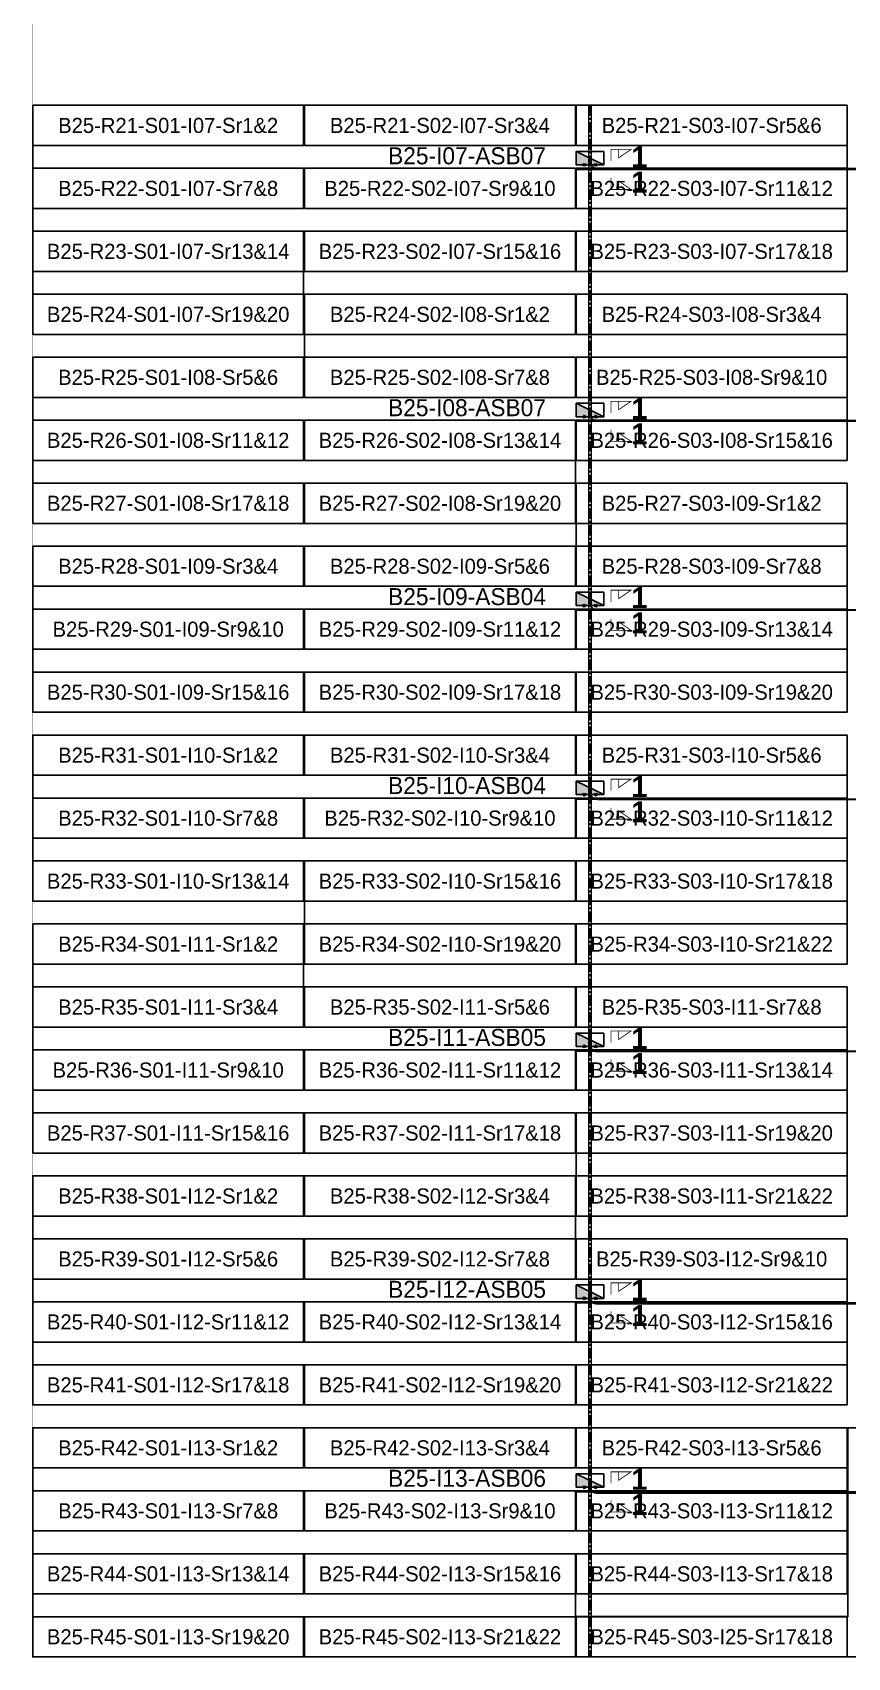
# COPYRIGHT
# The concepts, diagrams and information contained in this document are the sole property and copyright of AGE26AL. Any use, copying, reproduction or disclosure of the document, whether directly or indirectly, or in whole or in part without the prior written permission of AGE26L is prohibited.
# Model space of a CAD drawing. Header units: metres. Extents: x 529325 to 529713, y 2673454 to 2673797.
# Drawn here: x 529324.8 to 529421.9, y 2673454.2 to 2673647.7 of the extents above; entities that cross this region are included whole.
import ezdxf
from ezdxf.enums import TextEntityAlignment as Align

# ---------------------------------------------------------------- set-up
doc = ezdxf.new("R2010")
doc.units = ezdxf.units.M
doc.linetypes.add('CENTER', pattern=[2, 1.25, -0.25, 0.25, -0.25])
doc.layers.add('Boundary-12.5 MW Block', color=6, linetype='Continuous', lineweight=9)
doc.layers.add('PILE', color=1, linetype='Continuous', lineweight=15)
for name, color, linetype in [('DC Trench BL-25', 40, 'Continuous'), ('E-Inverter Grouping', 2, 'Continuous'), ('Inverter Block-25', 7, 'Continuous'), ('LT Cable(AG) INV to LT Panel BL-25', 2, 'Continuous'), ('Messenger Wire Block-25 (Master Path)', 30, 'Continuous'), ('Messenger Wire Block-25 (MW Path)', 191, 'Continuous'), ('MMS Table Block-25', 8, 'Continuous'), ('Plan Line - DC BL-25', 40, 'Continuous'), ('Section Marking BL-25', 2, 'Continuous')]:
    doc.layers.add(name, color=color, linetype=linetype)
doc.styles.add('BoldTextStyle', font='arialbd.ttf')
doc.styles.get("Standard").update_dxf_attribs({"font": 'Adani Regular.ttf'})

# ---------------------------------------------------------------- blocks, each defined once
blk = doc.blocks.new('MMS Table (32.292 x 4.788)')
at = {"color": 0}
blk.add_lwpolyline([(0, -0.002), (0, 4.786), (32.292, 4.786), (32.292, -0.002)], close=True, dxfattribs=at)
at = {"color": 7}
blk.add_attdef('ID1', text='', height=1.8, dxfattribs=at).set_placement((16.146, 2.392), align=Align.MIDDLE_CENTER)
blk = doc.blocks.new('Inverter Block')
h = blk.add_hatch(color=0)
h.dxf.hatch_style = 1
h.paths.add_polyline_path([(-1.46, 2.27), (-1.46, 0.85), (1.46, 0.85)])
at = {"color": 0}
blk.add_lwpolyline([(1.46, 2.27), (-1.46, 2.27), (-1.46, 0.85), (1.46, 0.85)], close=True, dxfattribs=at)
blk.add_lwpolyline([(-1.46, 2.27), (1.46, 0.85)], dxfattribs=at)
at = {"layer": 'PILE'}
for centre in [(-0.61, 0.85), (0.61, 0.85)]:
    blk.add_circle(centre, 0.156, dxfattribs=at)
at = {"color": 7}
blk.add_attdef('ID', (-1.46, 3.01), '', height=1.8, dxfattribs=at)

msp = doc.modelspace()

# ---------------------------------------------------------------- linework, layer by layer
at = {"layer": 'Boundary-12.5 MW Block', "const_width": 0.05}
msp.add_lwpolyline([(529324.8, 2673796.58), (529648.62, 2673796.58), (529648.62, 2673654.08), (529713.4, 2673654.08), (529713.4, 2673454.29), (529324.8, 2673454.29)], close=True, dxfattribs=at)
at = {"layer": 'DC Trench BL-25', "color": 40, "const_width": 0.15}
msp.add_lwpolyline([(529391.37, 2673639.08), (529391.07, 2673639.08), (529391.07, 2673454.29), (529391.37, 2673454.29)], close=True, dxfattribs=at)
msp.add_lwpolyline([(529391.37, 2673639.08), (529391.07, 2673639.08), (529391.07, 2673454.29), (529391.37, 2673454.29)], close=True, dxfattribs=at)
at = {"layer": 'E-Inverter Grouping', "color": 3}
for points in [[(529421.87, 2673639.08), (529421.87, 2673619.29), (529357.09, 2673619.29), (529357.09, 2673611.79), (529324.8, 2673611.79), (529324.8, 2673639.08)], [(529421.87, 2673616.58), (529421.87, 2673596.79), (529389.48, 2673596.79), (529389.48, 2673589.29), (529324.8, 2673589.29), (529324.8, 2673609.08), (529357.19, 2673609.08), (529357.19, 2673616.58)], [(529421.87, 2673566.79), (529324.8, 2673566.79), (529324.8, 2673586.58), (529389.58, 2673586.58), (529389.58, 2673594.08), (529421.87, 2673594.08)]]:
    msp.add_lwpolyline(points, close=True, dxfattribs=at)
at = {"layer": 'E-Inverter Grouping'}
for points in [[(529421.87, 2673536.79), (529357.19, 2673536.79), (529357.19, 2673544.29), (529324.8, 2673544.29), (529324.8, 2673564.08), (529421.87, 2673564.08)], [(529421.87, 2673506.79), (529389.58, 2673506.79), (529389.58, 2673514.29), (529324.8, 2673514.29), (529324.8, 2673541.58), (529357.09, 2673541.58), (529357.09, 2673534.08), (529421.87, 2673534.08)], [(529389.48, 2673504.08), (529421.87, 2673504.08), (529421.87, 2673484.29), (529324.8, 2673484.29), (529324.8, 2673511.58), (529389.48, 2673511.58)], [(529421.87, 2673461.79), (529389.48, 2673461.79), (529389.48, 2673454.29), (529324.8, 2673454.29), (529324.8, 2673481.58), (529421.87, 2673481.58)], [(529519.05, 2673469.29), (529486.66, 2673469.29), (529486.66, 2673454.29), (529389.58, 2673454.29), (529389.58, 2673459.08), (529421.97, 2673459.08), (529421.97, 2673481.58), (529519.05, 2673481.58)]]:
    msp.add_lwpolyline(points, close=True, dxfattribs=at)
at = {"layer": 'LT Cable(AG) INV to LT Panel BL-25'}
for points in [[(529513.95, 2673630.51), (529509.48, 2673630.51, 0.041427), (529509.33, 2673630.5), (529507.54, 2673630.2, -0.041427), (529507.39, 2673630.19), (529500.79, 2673630.19, 0.414214), (529499.89, 2673629.29), (529499.89, 2673610.38, -0.001059), (529499.89, 2673610.37), (529499.89, 2673609.74, 0.001059), (529499.89, 2673609.74), (529499.89, 2673609.05), (529485.96, 2673609.05, -0.414214), (529485.06, 2673609.95), (529485.06, 2673630.65, 0.414214), (529484.16, 2673631.55), (529392.12, 2673631.55, -0.414214), (529391.22, 2673632.45), (529391.22, 2673632.69)], [(529513.95, 2673630.49), (529509.48, 2673630.49, 0.041427), (529509.33, 2673630.47), (529507.54, 2673630.17, -0.041427), (529507.39, 2673630.16), (529500.81, 2673630.16, 0.414214), (529499.91, 2673629.26), (529499.91, 2673610.38, -0.001059), (529499.91, 2673610.37), (529499.91, 2673609.74, 0.001059), (529499.91, 2673609.74), (529499.91, 2673602.42, -0.414214), (529499.01, 2673601.52), (529392.12, 2673601.52, -0.414214), (529391.22, 2673602.42), (529391.22, 2673602.69)], [(529514.84, 2673629.28), (529509.55, 2673629.28, -0.112041), (529509.16, 2673629.37), (529507.79, 2673630.02, 0.112041), (529507.4, 2673630.11), (529500.86, 2673630.11, 0.414214), (529499.96, 2673629.21), (529499.96, 2673610.38, -0.001059), (529499.96, 2673610.37), (529499.96, 2673609.74, 0.001059), (529499.96, 2673609.74), (529499.96, 2673579.87, -0.414214), (529499.06, 2673578.97), (529392.12, 2673578.97, -0.414214), (529391.22, 2673579.87), (529391.22, 2673580.19)], [(529514.84, 2673629.23), (529509.55, 2673629.23, -0.112041), (529509.16, 2673629.32), (529507.79, 2673629.97, 0.112041), (529507.4, 2673630.06), (529500.91, 2673630.06, 0.414214), (529500.01, 2673629.16), (529500.01, 2673610.38, -0.001059), (529500.01, 2673610.37), (529500.01, 2673609.74, 0.001059), (529500.01, 2673609.74), (529500.01, 2673557.32, -0.414214), (529499.11, 2673556.42), (529392.12, 2673556.42, -0.414214), (529391.22, 2673557.32), (529391.22, 2673557.69)], [(529512.9, 2673629.18), (529509.55, 2673629.18, -0.112041), (529509.16, 2673629.27), (529507.79, 2673629.92, 0.112041), (529507.4, 2673630.01), (529500.96, 2673630.01, 0.414214), (529500.06, 2673629.11), (529500.06, 2673610.38, -0.001059), (529500.06, 2673610.37), (529500.06, 2673609.74, 0.001059), (529500.06, 2673609.74), (529500.06, 2673527.27, -0.414214), (529499.16, 2673526.37), (529392.12, 2673526.37, -0.414214), (529391.22, 2673527.27), (529391.22, 2673527.69)], [(529512.9, 2673629.13), (529509.55, 2673629.13, -0.112041), (529509.16, 2673629.22), (529507.79, 2673629.87, 0.112041), (529507.4, 2673629.96), (529501.01, 2673629.96, 0.414214), (529500.11, 2673629.06), (529500.11, 2673610.38, -0.001059), (529500.11, 2673610.37), (529500.11, 2673609.74, 0.001059), (529500.11, 2673609.74), (529500.11, 2673497.22, -0.414214), (529499.21, 2673496.32), (529392.12, 2673496.32, -0.414214), (529391.22, 2673497.22), (529391.22, 2673497.69)], [(529510.82, 2673629.08), (529509.55, 2673629.08, -0.112041), (529509.16, 2673629.17), (529507.79, 2673629.82, 0.112041), (529507.4, 2673629.91), (529501.06, 2673629.91, 0.414214), (529500.16, 2673629.01), (529500.16, 2673610.38, -0.001059), (529500.16, 2673610.37), (529500.16, 2673609.74, 0.001059), (529500.16, 2673609.74), (529500.16, 2673474.67, -0.414214), (529499.26, 2673473.77), (529392.12, 2673473.77, -0.414214), (529391.22, 2673474.67), (529391.22, 2673475.19)]]:
    msp.add_lwpolyline(points, format="xyb", dxfattribs=at)
at = {"layer": 'Messenger Wire Block-25 (Master Path)'}
for points in [[(529389.58, 2673631.44), (529484.94, 2673631.44)], [(529389.58, 2673601.44), (529500, 2673601.44)], [(529389.58, 2673578.94), (529500, 2673578.94)], [(529389.58, 2673556.44), (529500, 2673556.44)], [(529389.58, 2673526.44), (529500, 2673526.44)], [(529389.58, 2673496.44), (529500, 2673496.44)], [(529389.58, 2673473.94), (529500, 2673473.94)]]:
    msp.add_lwpolyline(points, dxfattribs=at)
at = {"layer": 'Messenger Wire Block-25 (MW Path)', "const_width": 0.1}
for points in [[(529389.58, 2673631.44), (529484.94, 2673631.44)], [(529389.58, 2673601.44), (529500, 2673601.44)], [(529389.58, 2673578.94), (529500, 2673578.94)], [(529389.58, 2673556.44), (529500, 2673556.44)], [(529389.58, 2673526.44), (529500, 2673526.44)], [(529389.58, 2673496.44), (529500, 2673496.44)], [(529389.58, 2673473.94), (529500, 2673473.94)]]:
    msp.add_lwpolyline(points, dxfattribs=at)
at = {"layer": 'Plan Line - DC BL-25', "color": 6, "linetype": 'CENTER'}
msp.add_lwpolyline([(529391.22, 2673639.08), (529391.22, 2673454.29)], dxfattribs=at)
at = {"layer": 'Section Marking BL-25', "color": 94, "lineweight": 35, "true_color": 0x00a500, "const_width": 0.1}
for points in [[(529393.72, 2673632.44), (529393.72, 2673633.83), (529396.12, 2673633.83), (529394.64, 2673632.82), (529394.64, 2673633.83)], [(529393.72, 2673630.44), (529393.72, 2673629.05), (529396.12, 2673629.05), (529394.64, 2673630.06), (529394.64, 2673629.05)], [(529393.72, 2673602.44), (529393.72, 2673603.83), (529396.12, 2673603.83), (529394.64, 2673602.82), (529394.64, 2673603.83)], [(529393.72, 2673600.44), (529393.72, 2673599.05), (529396.12, 2673599.05), (529394.64, 2673600.06), (529394.64, 2673599.05)], [(529393.72, 2673579.94), (529393.72, 2673581.33), (529396.12, 2673581.33), (529394.64, 2673580.32), (529394.64, 2673581.33)], [(529393.72, 2673577.94), (529393.72, 2673576.55), (529396.12, 2673576.55), (529394.64, 2673577.56), (529394.64, 2673576.55)], [(529393.72, 2673557.44), (529393.72, 2673558.83), (529396.12, 2673558.83), (529394.64, 2673557.82), (529394.64, 2673558.83)], [(529393.72, 2673555.44), (529393.72, 2673554.05), (529396.12, 2673554.05), (529394.64, 2673555.06), (529394.64, 2673554.05)], [(529393.72, 2673527.44), (529393.72, 2673528.83), (529396.12, 2673528.83), (529394.64, 2673527.82), (529394.64, 2673528.83)], [(529393.72, 2673525.44), (529393.72, 2673524.05), (529396.12, 2673524.05), (529394.64, 2673525.06), (529394.64, 2673524.05)], [(529393.72, 2673497.44), (529393.72, 2673498.83), (529396.12, 2673498.83), (529394.64, 2673497.82), (529394.64, 2673498.83)], [(529393.72, 2673495.44), (529393.72, 2673494.05), (529396.12, 2673494.05), (529394.64, 2673495.06), (529394.64, 2673494.05)], [(529393.72, 2673474.94), (529393.72, 2673476.33), (529396.12, 2673476.33), (529394.64, 2673475.32), (529394.64, 2673476.33)], [(529393.72, 2673472.94), (529393.72, 2673471.55), (529396.12, 2673471.55), (529394.64, 2673472.56), (529394.64, 2673471.55)]]:
    msp.add_lwpolyline(points, dxfattribs=at)

# ---------------------------------------------------------------- block references
at = {"layer": 'Inverter Block-25'}
ref = msp.add_blockref('Inverter Block', (529391.22, 2673631.03), dxfattribs=dict(at, xscale=1.124999999976148, yscale=1.124999999976148, zscale=1.124999999976148))
ref.add_attrib('ID', 'B25-I07-ASB07', (529367.16, 2673632.05), dxfattribs={"layer": '0', "color": 7, "height": 2.025})
ref = msp.add_blockref('Inverter Block', (529391.22, 2673601.03), dxfattribs=dict(at, xscale=1.124999999976148, yscale=1.124999999976148, zscale=1.124999999976148))
ref.add_attrib('ID', 'B25-I08-ASB07', (529367.16, 2673602.05), dxfattribs={"layer": '0', "color": 7, "height": 2.025})
ref = msp.add_blockref('Inverter Block', (529391.22, 2673578.53), dxfattribs=dict(at, xscale=1.124999999976148, yscale=1.124999999976148, zscale=1.124999999976148))
ref.add_attrib('ID', 'B25-I09-ASB04', (529367.16, 2673579.55), dxfattribs={"layer": '0', "color": 7, "height": 2.025})
ref = msp.add_blockref('Inverter Block', (529391.22, 2673556.03), dxfattribs=dict(at, xscale=1.124999999976148, yscale=1.124999999976148, zscale=1.124999999976148))
ref.add_attrib('ID', 'B25-I10-ASB04', (529367.16, 2673557.05), dxfattribs={"layer": '0', "color": 7, "height": 2.025})
ref = msp.add_blockref('Inverter Block', (529391.22, 2673526.03), dxfattribs=dict(at, xscale=1.124999999976148, yscale=1.124999999976148, zscale=1.124999999976148))
ref.add_attrib('ID', 'B25-I11-ASB05', (529367.16, 2673527.05), dxfattribs={"layer": '0', "color": 7, "height": 2.025})
ref = msp.add_blockref('Inverter Block', (529391.22, 2673496.03), dxfattribs=dict(at, xscale=1.124999999976148, yscale=1.124999999976148, zscale=1.124999999976148))
ref.add_attrib('ID', 'B25-I12-ASB05', (529367.16, 2673497.05), dxfattribs={"layer": '0', "color": 7, "height": 2.025})
ref = msp.add_blockref('Inverter Block', (529391.22, 2673473.53), dxfattribs=dict(at, xscale=1.124999999976148, yscale=1.124999999976148, zscale=1.124999999976148))
ref.add_attrib('ID', 'B25-I13-ASB06', (529367.16, 2673474.55), dxfattribs={"layer": '0', "color": 7, "height": 2.025})
at = {"layer": 'MMS Table Block-25'}
for p, values in [((529324.8, 2673634.29), {'ID1': 'B25-R21-S01-I07-Sr1&2'}), ((529357.19, 2673634.29), {'ID1': 'B25-R21-S02-I07-Sr3&4'}), ((529389.58, 2673634.29), {'ID1': 'B25-R21-S03-I07-Sr5&6'}), ((529324.8, 2673626.79), {'ID1': 'B25-R22-S01-I07-Sr7&8'}), ((529357.19, 2673626.79), {'ID1': 'B25-R22-S02-I07-Sr9&10'}), ((529389.58, 2673626.79), {'ID1': 'B25-R22-S03-I07-Sr11&12'}), ((529324.8, 2673619.29), {'ID1': 'B25-R23-S01-I07-Sr13&14'}), ((529357.19, 2673619.29), {'ID1': 'B25-R23-S02-I07-Sr15&16'}), ((529389.58, 2673619.29), {'ID1': 'B25-R23-S03-I07-Sr17&18'}), ((529324.8, 2673611.79), {'ID1': 'B25-R24-S01-I07-Sr19&20'}), ((529357.19, 2673611.79), {'ID1': 'B25-R24-S02-I08-Sr1&2'}), ((529389.58, 2673611.79), {'ID1': 'B25-R24-S03-I08-Sr3&4'}), ((529324.8, 2673604.29), {'ID1': 'B25-R25-S01-I08-Sr5&6'}), ((529357.19, 2673604.29), {'ID1': 'B25-R25-S02-I08-Sr7&8'}), ((529389.58, 2673604.29), {'ID1': 'B25-R25-S03-I08-Sr9&10'}), ((529324.8, 2673596.79), {'ID1': 'B25-R26-S01-I08-Sr11&12'}), ((529357.19, 2673596.79), {'ID1': 'B25-R26-S02-I08-Sr13&14'}), ((529389.58, 2673596.79), {'ID1': 'B25-R26-S03-I08-Sr15&16'}), ((529324.8, 2673589.29), {'ID1': 'B25-R27-S01-I08-Sr17&18'}), ((529357.19, 2673589.29), {'ID1': 'B25-R27-S02-I08-Sr19&20'}), ((529389.58, 2673589.29), {'ID1': 'B25-R27-S03-I09-Sr1&2'}), ((529324.8, 2673581.79), {'ID1': 'B25-R28-S01-I09-Sr3&4'}), ((529357.19, 2673581.79), {'ID1': 'B25-R28-S02-I09-Sr5&6'}), ((529389.58, 2673581.79), {'ID1': 'B25-R28-S03-I09-Sr7&8'}), ((529324.8, 2673574.29), {'ID1': 'B25-R29-S01-I09-Sr9&10'}), ((529357.19, 2673574.29), {'ID1': 'B25-R29-S02-I09-Sr11&12'}), ((529389.58, 2673574.29), {'ID1': 'B25-R29-S03-I09-Sr13&14'}), ((529324.8, 2673566.79), {'ID1': 'B25-R30-S01-I09-Sr15&16'}), ((529357.19, 2673566.79), {'ID1': 'B25-R30-S02-I09-Sr17&18'}), ((529389.58, 2673566.79), {'ID1': 'B25-R30-S03-I09-Sr19&20'}), ((529324.8, 2673559.29), {'ID1': 'B25-R31-S01-I10-Sr1&2'}), ((529357.19, 2673559.29), {'ID1': 'B25-R31-S02-I10-Sr3&4'}), ((529389.58, 2673559.29), {'ID1': 'B25-R31-S03-I10-Sr5&6'}), ((529324.8, 2673551.79), {'ID1': 'B25-R32-S01-I10-Sr7&8'}), ((529357.19, 2673551.79), {'ID1': 'B25-R32-S02-I10-Sr9&10'}), ((529389.58, 2673551.79), {'ID1': 'B25-R32-S03-I10-Sr11&12'}), ((529324.8, 2673544.29), {'ID1': 'B25-R33-S01-I10-Sr13&14'}), ((529357.19, 2673544.29), {'ID1': 'B25-R33-S02-I10-Sr15&16'}), ((529389.58, 2673544.29), {'ID1': 'B25-R33-S03-I10-Sr17&18'}), ((529324.8, 2673536.79), {'ID1': 'B25-R34-S01-I11-Sr1&2'}), ((529357.19, 2673536.79), {'ID1': 'B25-R34-S02-I10-Sr19&20'}), ((529389.58, 2673536.79), {'ID1': 'B25-R34-S03-I10-Sr21&22'}), ((529324.8, 2673529.29), {'ID1': 'B25-R35-S01-I11-Sr3&4'}), ((529357.19, 2673529.29), {'ID1': 'B25-R35-S02-I11-Sr5&6'}), ((529389.58, 2673529.29), {'ID1': 'B25-R35-S03-I11-Sr7&8'}), ((529324.8, 2673521.79), {'ID1': 'B25-R36-S01-I11-Sr9&10'}), ((529357.19, 2673521.79), {'ID1': 'B25-R36-S02-I11-Sr11&12'}), ((529389.58, 2673521.79), {'ID1': 'B25-R36-S03-I11-Sr13&14'}), ((529324.8, 2673514.29), {'ID1': 'B25-R37-S01-I11-Sr15&16'}), ((529357.19, 2673514.29), {'ID1': 'B25-R37-S02-I11-Sr17&18'}), ((529389.58, 2673514.29), {'ID1': 'B25-R37-S03-I11-Sr19&20'}), ((529324.8, 2673506.79), {'ID1': 'B25-R38-S01-I12-Sr1&2'}), ((529357.19, 2673506.79), {'ID1': 'B25-R38-S02-I12-Sr3&4'}), ((529389.58, 2673506.79), {'ID1': 'B25-R38-S03-I11-Sr21&22'}), ((529324.8, 2673499.29), {'ID1': 'B25-R39-S01-I12-Sr5&6'}), ((529357.19, 2673499.29), {'ID1': 'B25-R39-S02-I12-Sr7&8'}), ((529389.58, 2673499.29), {'ID1': 'B25-R39-S03-I12-Sr9&10'}), ((529324.8, 2673491.79), {'ID1': 'B25-R40-S01-I12-Sr11&12'}), ((529357.19, 2673491.79), {'ID1': 'B25-R40-S02-I12-Sr13&14'}), ((529389.58, 2673491.79), {'ID1': 'B25-R40-S03-I12-Sr15&16'}), ((529324.8, 2673484.29), {'ID1': 'B25-R41-S01-I12-Sr17&18'}), ((529357.19, 2673484.29), {'ID1': 'B25-R41-S02-I12-Sr19&20'}), ((529389.58, 2673484.29), {'ID1': 'B25-R41-S03-I12-Sr21&22'}), ((529324.8, 2673476.79), {'ID1': 'B25-R42-S01-I13-Sr1&2'}), ((529357.19, 2673476.79), {'ID1': 'B25-R42-S02-I13-Sr3&4'}), ((529389.58, 2673476.79), {'ID1': 'B25-R42-S03-I13-Sr5&6'}), ((529324.8, 2673469.29), {'ID1': 'B25-R43-S01-I13-Sr7&8'}), ((529357.19, 2673469.29), {'ID1': 'B25-R43-S02-I13-Sr9&10'}), ((529389.58, 2673469.29), {'ID1': 'B25-R43-S03-I13-Sr11&12'}), ((529324.8, 2673461.79), {'ID1': 'B25-R44-S01-I13-Sr13&14'}), ((529357.19, 2673461.79), {'ID1': 'B25-R44-S02-I13-Sr15&16'}), ((529389.58, 2673461.79), {'ID1': 'B25-R44-S03-I13-Sr17&18'}), ((529324.8, 2673454.29), {'ID1': 'B25-R45-S01-I13-Sr19&20'}), ((529357.19, 2673454.29), {'ID1': 'B25-R45-S02-I13-Sr21&22'}), ((529389.58, 2673454.29), {'ID1': 'B25-R45-S03-I25-Sr17&18'})]:
    msp.add_blockref('MMS Table (32.292 x 4.788)', p, dxfattribs=at).add_auto_attribs(values)

# ---------------------------------------------------------------- texts
at = {"layer": 'Section Marking BL-25', "color": 94, "true_color": 0x00a500, "style": 'BoldTextStyle'}
for p in [(529397.12, 2673632.94), (529397.12, 2673629.94), (529397.12, 2673602.94), (529397.12, 2673599.94), (529397.12, 2673580.44), (529397.12, 2673577.44), (529397.12, 2673557.94), (529397.12, 2673554.94), (529397.12, 2673527.94), (529397.12, 2673524.94), (529397.12, 2673497.94), (529397.12, 2673494.94), (529397.12, 2673475.44), (529397.12, 2673472.44)]:
    msp.add_text('1', height=2.5, dxfattribs=at).set_placement(p, align=Align.MIDDLE_CENTER)

doc.saveas('drawing.dxf')
